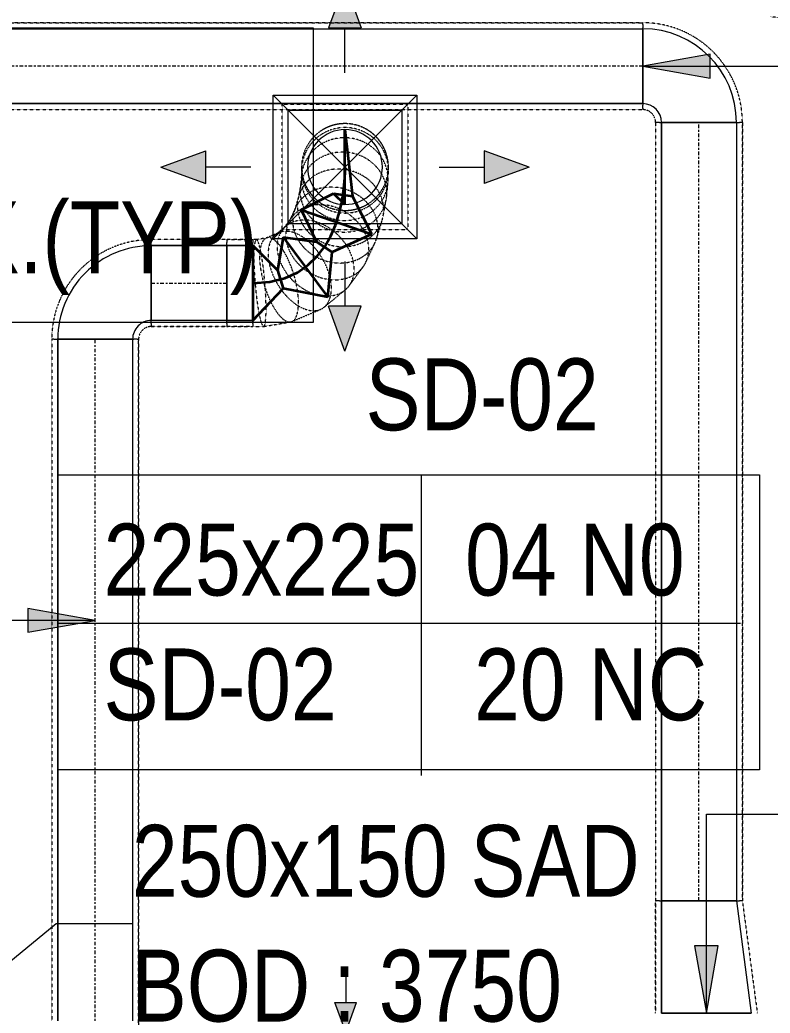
# Model space of a CAD drawing. Header units: inches. Extents: x -83664 to 20107, y -47222 to 19398.
# Drawn here: x -13767 to -11260, y -8171 to -4854 of the extents above; entities that cross this region are included whole.
import ezdxf

# ---------------------------------------------------------------- set-up
doc = ezdxf.new("R2010")
doc.units = ezdxf.units.IN
doc.header["$MEASUREMENT"] = 0
doc.linetypes.add('Center', pattern=[29.999999, 12, -6, 6, -6])
doc.linetypes.add('Hidden 0_50', pattern=[1.0584, 0.5292, -0.5292])
for name, color, linetype, lineweight, true_color in [('A-DETL', 7, 'Continuous', 18, 0x00a600), ('M-HVAC-DUCT', 7, 'Continuous', 9, 0xffe97f), ('M-HVAC-DUCT-PATT', 7, 'Continuous', 35, 0x007f00)]:
    doc.layers.add(name, color=color, linetype=linetype, lineweight=lineweight, true_color=true_color)
for name, color, linetype, lineweight in [('A-DETL-GENF', 7, 'Continuous', 9), ('G-ANNO-TEXT', 7, 'Continuous', 9), ('M-HVAC-CDFF', 7, 'Continuous', 9), ('M-HVAC-DUCT-CNTR', 7, 'Center', 9), ('M-HVAC-DUCT-IDEN', 7, 'Continuous', 18)]:
    doc.layers.add(name, color=color, linetype=linetype, lineweight=lineweight)
doc.styles.add('Arial Narrow_21', font='ARIALN.TTF', dxfattribs={"height": 240})

# ---------------------------------------------------------------- blocks, each defined once
blk = doc.blocks.new('M_Rectangular Elbow - Radius - 0_75 W-7236257-FIRST FLOOR AC CONDITIONING LAYOUT - PART A')
at = {"layer": 'M-HVAC-DUCT', "color": 6, "true_color": 0xff00ff}
for p, q in [((-125, 187.5), (125, 187.5)), ((125, 187.5), (-125, 187.5)), ((-187.5, 125), (-187.5, -125)), ((-187.5, -125), (-187.5, 125))]:
    blk.add_line(p, q, dxfattribs=at)
for radius, end in [(62.5, 360), (62.5, 0), (312.5, 0), (312.5, 0)]:
    blk.add_arc((-187.5, 187.5), radius, 270, end, dxfattribs=at)
blk = doc.blocks.new('M_Rectangular Transition - Length - Standard-7535136-FIRST FLOOR AC CONDITIONING LAYOUT - PART A')
at = {"layer": 'M-HVAC-DUCT', "color": 6, "true_color": 0xff00ff}
for p, q in [((0, 125), (375, 175)), ((0, 125), (375, 175)), ((375, -125), (375, 175)), ((375, 175), (375, -125)), ((0, 125), (0, -125)), ((0, -125), (0, 125)), ((0, -125), (375, -125)), ((375, -125), (0, -125))]:
    blk.add_line(p, q, dxfattribs=at)
blk = doc.blocks.new('GCE-AT-Supply Air Rectangular Diffuser - 380X380-7644746-FIRST FLOOR AC CONDITIONING LAYOUT - PART A')
at = {"layer": 'A-DETL-GENF', "true_color": 0xff7f00}
for points in [[(54.6, 465), (0, 615), (-54.6, 465)], [(-465, -54.6), (-465, 54.6), (-615, 0)], [(465, -54.6), (615, 0), (465, 54.6)], [(0, -615), (54.6, -465), (-54.6, -465)]]:
    blk.add_hatch(color=30, dxfattribs=at).paths.add_polyline_path(points)
at = {"layer": 'A-DETL-GENF', "color": 30, "true_color": 0xff7f00}
for p, q in [((0, 615), (-54.6, 465)), ((0, 615), (54.6, 465)), ((-54.6, 465), (54.6, 465)), ((0, 315), (0, 465)), ((-240, -240), (240, 240)), ((-240, 240), (240, -240)), ((-240, -240), (-240, 240)), ((-240, 240), (240, 240)), ((240, 240), (240, -240)), ((-615, 0), (-465, 54.6)), ((-465, -54.6), (-465, 54.6)), ((465, 54.6), (465, -54.6)), ((615, 0), (465, 54.6)), ((-615, 0), (-465, -54.6)), ((315, 0), (465, 0)), ((-315, 0), (-465, 0)), ((615, 0), (465, -54.6)), ((240, -240), (-240, -240)), ((0, -315), (0, -465)), ((54.6, -465), (-54.6, -465)), ((0, -615), (-54.6, -465)), ((0, -615), (54.6, -465))]:
    blk.add_line(p, q, dxfattribs=at)
blk = doc.blocks.new('M_Rec Elbow - Radius - 0_75W-7691642-FIRST FLOOR AC CONDITIONING LAYOUT - PART A')
at = {"layer": 'M-HVAC-DUCT', "color": 30, "true_color": 0xff7f00}
for p, q in [((-125, 187.5), (125, 187.5)), ((125, 187.5), (-125, 187.5)), ((-187.5, 125), (-187.5, -125)), ((-187.5, -125), (-187.5, 125))]:
    blk.add_line(p, q, dxfattribs=at)
for radius in [62.5, 62.5, 312.5, 312.5]:
    blk.add_arc((-187.5, 187.5), radius, 270, 0, dxfattribs=at)
blk = doc.blocks.new('M_Rectangular to Round Transition - Angle - 45 Degree-7692111-FIRST FLOOR AC CONDITIONING LAYOUT - PART A')
at = {"layer": 'M-HVAC-DUCT', "color": 30, "true_color": 0xff7f00}
for p, q in [((138586, 87021.9), (138966, 87021.9)), ((138586, 86641.9), (138586, 87021.9)), ((138966, 87021.9), (138966, 86641.9)), ((138966, 86641.9), (138586, 86641.9))]:
    blk.add_line(p, q, dxfattribs=at)
for start, end in [(90, 180), (0, 90), (180, 270), (270, 0)]:
    blk.add_arc((138776, 86831.9), 125, start, end, dxfattribs=at)
blk = doc.blocks.new('GCE-AT-Return Air Rectangular Diffuser - 300X300-7590694-FIRST FLOOR AC CONDITIONING LAYOUT - PART A')
at = {"layer": 'A-DETL-GENF', "true_color": 0xff00ff}
for points in [[(0, 205), (36.4, 305), (-36.4, 305)], [(-305, -36.4), (-205, 0), (-305, 36.4)], [(305, -36.4), (305, 36.4), (205, 0)], [(36.4, -305), (0, -205), (-36.4, -305)]]:
    blk.add_hatch(color=6, dxfattribs=at).paths.add_polyline_path(points)
at = {"layer": 'A-DETL-GENF', "color": 6, "true_color": 0xff00ff}
for p, q in [((0, 405), (0, 305)), ((0, 205), (-36.4, 305)), ((-36.4, 305), (36.4, 305)), ((0, 205), (36.4, 305)), ((-200, 200), (200, 200)), ((-200, -200), (-200, 200)), ((-200, 200), (200, -200)), ((200, 200), (200, -200)), ((-205, 0), (-305, 36.4)), ((-305, -36.4), (-305, 36.4)), ((205, 0), (305, 36.4)), ((305, 36.4), (305, -36.4)), ((405, 0), (305, 0)), ((-405, 0), (-305, 0)), ((-205, 0), (-305, -36.4)), ((205, 0), (305, -36.4)), ((200, -200), (-200, -200)), ((0, -205), (-36.4, -305)), ((0, -205), (36.4, -305)), ((-36.4, -305), (36.4, -305)), ((0, -405), (0, -305))]:
    blk.add_line(p, q, dxfattribs=at)
blk = doc.blocks.new('M_Rec to Rnd Transition - Angle - 60 Degree-8131099-FIRST FLOOR AC CONDITIONING LAYOUT - PART A')
at = {"layer": 'M-HVAC-DUCT', "color": 30, "true_color": 0xff7f00}
for p, q in [((0, 125), (86.6, 125)), ((86.6, 125), (0, 125)), ((0, 125), (0, -125)), ((0, -125), (0, 125)), ((86.6, 0), (86.6, 125)), ((86.6, 0), (86.6, 125)), ((86.6, -125), (86.6, 0)), ((86.6, -125), (86.6, 0)), ((0, -125), (86.6, -125)), ((86.6, -125), (0, -125))]:
    blk.add_line(p, q, dxfattribs=at)
blk = doc.blocks.new('TEMW-SMBZ-HO-BM-HVAC-00002_rvt-1-FIRST FLOOR AC CONDITIONING LAYOUT - PART A')
at = {"layer": 'M-HVAC-DUCT', "color": 6, "linetype": 'Hidden 0_50', "true_color": 0xff00ff}
for p, q in [((139770.9, 93508.2), (137264.5, 93508.2)), ((137264.5, 93508.2), (139770.9, 93508.2)), ((139770.9, 93508.2), (139770.9, 93218.2)), ((139770.9, 93218.2), (139770.9, 93508.2)), ((139770.9, 93508.2), (139770.9, 93218.2)), ((139770.9, 93218.2), (139770.9, 93508.2)), ((137264.5, 93218.2), (139770.9, 93218.2)), ((137264.5, 93218.2), (139770.9, 93218.2)), ((140103.4, 93175.7), (139813.4, 93175.7)), ((139813.4, 93175.7), (140103.4, 93175.7)), ((139813.4, 93175.7), (139813.4, 90576.4)), ((139813.4, 93175.7), (139813.4, 90576.4)), ((139813.4, 93175.7), (140103.4, 93175.7)), ((140103.4, 93175.7), (139813.4, 93175.7)), ((140103.4, 90576.4), (140103.4, 93175.7)), ((140103.4, 93175.7), (140103.4, 90576.4)), ((140103.4, 90576.4), (139813.4, 90576.4)), ((139813.4, 90576.4), (140103.4, 90576.4)), ((139813.4, 90576.4), (139813.4, 90201.4)), ((139813.4, 90201.4), (139813.4, 90576.4)), ((140103.4, 90576.4), (139813.4, 90576.4)), ((139813.4, 90576.4), (140103.4, 90576.4)), ((140103.4, 90576.4), (140153.4, 90201.4)), ((140103.4, 90576.4), (140153.4, 90201.4))]:
    blk.add_line(p, q, dxfattribs=at)
at = {"layer": 'M-HVAC-DUCT', "color": 6, "true_color": 0xff00ff}
for p, q in [((137264.5, 93488.2), (139770.9, 93488.2)), ((137264.5, 93488.2), (139770.9, 93488.2)), ((139770.9, 93238.2), (139770.9, 93488.2)), ((139770.9, 93488.2), (139770.9, 93238.2)), ((139770.9, 93238.2), (137264.5, 93238.2)), ((137264.5, 93238.2), (139770.9, 93238.2)), ((139833.4, 93175.7), (140083.4, 93175.7)), ((140083.4, 93175.7), (139833.4, 93175.7)), ((139833.4, 90576.4), (139833.4, 93175.7)), ((139833.4, 93175.7), (139833.4, 90576.4)), ((140083.4, 93175.7), (140083.4, 90576.4)), ((140083.4, 93175.7), (140083.4, 90576.4)), ((139833.4, 90576.4), (140083.4, 90576.4)), ((140083.4, 90576.4), (139833.4, 90576.4))]:
    blk.add_line(p, q, dxfattribs=at)
at = {"layer": 'M-HVAC-DUCT', "color": 30, "linetype": 'Hidden 0_50', "true_color": 0xff7f00}
for p, q in [((138566, 92816.4), (138566, 93236.4)), ((138566, 93236.4), (138986, 93236.4)), ((138986, 93236.4), (138986, 92816.4)), ((138921.2, 93017.5), (138921, 93028.5)), ((138630.9, 92999.8), (138626.7, 92957.8)), ((138631.2, 93020.2), (138630.3, 92991.3)), ((138631, 93024.3), (138631.2, 93013.6)), ((138920.1, 92980.9), (138921.1, 93010.9)), ((138628.2, 92968), (138619, 92918)), ((138915.2, 92927.6), (138919.6, 92972.4)), ((138621.9, 92930.2), (138606, 92877.3)), ((138903.6, 92862.1), (138913.7, 92917.4)), ((138611.6, 92891.9), (138587.9, 92841.6)), ((138579.8, 92829.7), (138543.5, 92800)), ((138597.4, 92857.6), (138566.3, 92815.5)), ((138882, 92788.1), (138900.6, 92849.8)), ((138555.9, 92807.5), (138512.6, 92789.1)), ((138986, 92816.4), (138566, 92816.4)), ((138129.1, 92494), (138129.1, 92784)), ((138129.1, 92784), (138129.1, 92494)), ((138129.1, 92494), (138129.1, 92784)), ((138129.1, 92784), (138129.1, 92494)), ((138381.6, 92784), (138129.1, 92784)), ((138381.6, 92784), (138129.1, 92784)), ((138381.6, 92494), (138381.6, 92784)), ((138381.6, 92784), (138381.6, 92494)), ((138381.6, 92784), (138468.2, 92784)), ((138468.2, 92784), (138381.6, 92784)), ((138381.6, 92494), (138381.6, 92784)), ((138381.6, 92784), (138381.6, 92494)), ((138480, 92784), (138468.2, 92784)), ((138468.2, 92784), (138468.2, 92494)), ((138468.2, 92784), (138468.2, 92494)), ((138468.2, 92639), (138468.2, 92784)), ((138468.2, 92639), (138468.2, 92784)), ((138516.9, 92790.3), (138479.7, 92784)), ((138846, 92709.1), (138876.4, 92773.5)), ((138789.7, 92629.9), (138836.5, 92693.1)), ((138468.2, 92494), (138468.2, 92639)), ((138468.2, 92494), (138468.2, 92639)), ((138706.5, 92558.6), (138776.2, 92615.7)), ((138598.9, 92510.6), (138694.1, 92551.1)), ((138504.5, 92494), (138594.7, 92509.4)), ((138129.1, 92494), (138381.6, 92494)), ((138381.6, 92494), (138129.1, 92494)), ((138381.6, 92494), (138468.2, 92494)), ((138468.2, 92494), (138381.6, 92494)), ((138468.2, 92494), (138504.2, 92494)), ((138086.6, 92451.5), (137796.6, 92451.5)), ((137796.6, 92451.5), (138086.6, 92451.5)), ((137796.6, 92451.5), (137796.6, 89108)), ((137796.6, 92451.5), (137796.6, 89108)), ((137796.6, 92451.5), (138086.6, 92451.5)), ((138086.6, 92451.5), (137796.6, 92451.5)), ((138086.6, 89108), (138086.6, 92451.5)), ((138086.6, 92451.5), (138086.6, 89108))]:
    blk.add_line(p, q, dxfattribs=at)
at = {"layer": 'M-HVAC-DUCT', "color": 30, "true_color": 0xff7f00}
for p, q in [((138129.1, 92764), (138129.1, 92514)), ((138129.1, 92514), (138129.1, 92764)), ((138129.1, 92764), (138381.6, 92764)), ((138381.6, 92764), (138129.1, 92764)), ((138381.6, 92764), (138381.6, 92514)), ((138381.6, 92514), (138381.6, 92764)), ((138381.6, 92514), (138129.1, 92514)), ((138381.6, 92514), (138129.1, 92514)), ((137816.6, 92451.5), (138066.6, 92451.5)), ((138066.6, 92451.5), (137816.6, 92451.5)), ((137816.6, 89108), (137816.6, 92451.5)), ((137816.6, 92451.5), (137816.6, 89108)), ((138066.6, 92451.5), (138066.6, 89108)), ((138066.6, 92451.5), (138066.6, 89108))]:
    blk.add_line(p, q, dxfattribs=at)
at = {"layer": 'M-HVAC-DUCT', "color": 30, "linetype": 'Hidden 0_50', "true_color": 0xff7f00}
for centre, radius, start, end in [((140196.2, 93385), 832.5, 0, 90), ((140196.2, 93385), 832.5, 0, 90), ((140196.2, 93385), 142.5, 0, 90), ((140196.2, 93385), 142.5, 0, 90), ((138776, 93026.4), 145, 90, 180), ((138776, 93026.4), 145, 302.1666, 122.1666), ((138776, 93026.4), 145, 0, 90), ((138776, 93026.4), 145, 122.1666, 302.1666), ((138776, 93026.4), 145, 180, 270), ((138776, 93026.4), 145, 270, 0), ((138129.1, 92451.5), 332.5, 90, 180), ((138129.1, 92451.5), 332.5, 90, 180), ((138129.1, 92451.5), 42.5, 90, 180), ((138129.1, 92451.5), 42.5, 90, 180)]:
    blk.add_arc(centre, radius, start, end, dxfattribs=at)
at = {"layer": 'M-HVAC-DUCT', "color": 6, "linetype": 'Hidden 0_50', "true_color": 0xff00ff}
for radius in [332.5, 332.5, 42.5, 42.5]:
    blk.add_arc((139770.9, 93175.7), radius, 0, 90, dxfattribs=at)
at = {"layer": 'M-HVAC-DUCT', "color": 30, "linetype": 'Hidden 0_50', "true_color": 0xff7f00}
for points in [[(138853.2, 92903.7), (138863.9, 92910.4), (138883.6, 92926.7), (138905.7, 92957.9), (138919, 92993.8), (138922.6, 93032), (138916.1, 93069.7), (138900.2, 93104.5), (138875.7, 93134), (138844.5, 93156.1), (138808.6, 93169.4), (138770.5, 93173), (138732.7, 93166.6), (138709.5, 93155.9), (138698.8, 93149.2)], [(138698.8, 93149.2), (138688.1, 93142.4), (138668.5, 93126.1), (138646.3, 93094.9), (138633, 93059), (138629.5, 93020.9), (138635.9, 92983.1), (138651.9, 92948.3), (138676.3, 92918.9), (138707.5, 92896.7), (138743.4, 92883.4), (138781.6, 92879.9), (138819.3, 92886.3), (138842.5, 92896.9), (138853.2, 92903.7)], [(138699, 93136.4), (138688.3, 93129.7), (138668.6, 93113.7), (138646.5, 93083), (138633.2, 93047.7), (138629.6, 93010.2), (138636, 92973.1), (138652, 92938.8), (138676.4, 92909.8), (138707.7, 92888), (138743.6, 92874.9), (138781.7, 92871.4), (138819.4, 92877.7), (138842.6, 92888.2), (138853.3, 92894.8)], [(138853.3, 92894.8), (138864.1, 92901.4), (138883.7, 92917.4), (138905.9, 92948.1), (138919.2, 92983.4), (138922.7, 93020.9), (138916.3, 93058.1), (138900.3, 93092.3), (138875.9, 93121.3), (138844.7, 93143.1), (138808.8, 93156.2), (138770.7, 93159.8), (138732.9, 93153.5), (138709.7, 93143), (138699, 93136.4)], [(138697.9, 93103.4), (138687.2, 93097), (138667.6, 93081.6), (138645.5, 93052), (138632.2, 93017.9), (138628.7, 92981.6), (138635.1, 92945.7), (138651.1, 92912.4), (138675.6, 92884.3), (138706.8, 92863), (138742.7, 92850.1), (138780.9, 92846.6), (138818.6, 92852.5), (138841.8, 92862.5), (138852.5, 92868.8)], [(138852.5, 92868.8), (138863.2, 92875.2), (138882.8, 92890.6), (138904.9, 92920.2), (138918.2, 92954.3), (138921.7, 92990.6), (138915.3, 93026.6), (138899.3, 93059.8), (138874.8, 93088), (138843.6, 93109.2), (138807.7, 93122.1), (138769.5, 93125.7), (138731.8, 93119.8), (138708.6, 93109.8), (138697.9, 93103.4)], [(138848.5, 92828.4), (138859.2, 92834.4), (138878.8, 92849.1), (138900.7, 92877.4), (138913.9, 92910.2), (138917.3, 92945.2), (138910.7, 92980), (138894.6, 93012.3), (138870.1, 93039.9), (138838.8, 93060.8), (138802.9, 93073.7), (138764.8, 93077.7), (138727.2, 93072.4), (138704, 93063), (138693.4, 93057)], [(138693.4, 93057), (138682.7, 93051), (138663.2, 93036.4), (138641.2, 93008.1), (138628, 92975.3), (138624.6, 92940.3), (138631.2, 92905.4), (138647.3, 92873.1), (138671.8, 92845.6), (138703.1, 92824.7), (138739, 92811.8), (138777.1, 92807.8), (138814.7, 92813.1), (138837.9, 92822.4), (138848.5, 92828.4)], [(138683.4, 93002.8), (138672.8, 92997.2), (138653.4, 92983.5), (138631.7, 92956.5), (138618.8, 92925), (138615.6, 92891.1), (138622.3, 92857.2), (138638.5, 92825.4), (138663.1, 92798.1), (138694.3, 92777.1), (138730.2, 92763.7), (138768.1, 92759), (138805.6, 92763.2), (138828.5, 92771.7), (138839.1, 92777.3)], [(138839.1, 92777.3), (138849.7, 92782.9), (138869.1, 92796.6), (138890.8, 92823.6), (138903.7, 92855.1), (138906.9, 92889), (138900.2, 92922.9), (138884, 92954.6), (138859.4, 92982), (138828.2, 93003), (138792.4, 93016.4), (138754.4, 93021.1), (138717, 93016.9), (138694, 93008.4), (138683.4, 93002.8)], [(138821.8, 92719.7), (138832.2, 92724.8), (138851.3, 92737.4), (138872.5, 92762.9), (138885.1, 92793.1), (138888, 92826), (138881.1, 92859.4), (138864.8, 92890.9), (138840.3, 92918.5), (138809.3, 92940.2), (138773.8, 92954.7), (138736.2, 92960.8), (138699.2, 92958.1), (138676.6, 92950.7), (138666.2, 92945.7)], [(138666.2, 92945.7), (138655.8, 92940.6), (138636.7, 92928), (138615.4, 92902.6), (138602.9, 92872.3), (138600, 92839.4), (138606.9, 92806.1), (138623.2, 92774.5), (138647.6, 92746.9), (138678.7, 92725.2), (138714.2, 92710.8), (138751.7, 92704.7), (138788.7, 92707.3), (138811.3, 92714.7), (138821.8, 92719.7)], [(138793.5, 92659.8), (138803.6, 92664.1), (138822, 92675.3), (138842.4, 92698.9), (138854.3, 92727.8), (138856.8, 92759.8), (138849.7, 92793), (138833.7, 92824.9), (138809.6, 92853.4), (138779.3, 92876.7), (138744.7, 92893), (138708.2, 92901.3), (138672.3, 92901), (138650.4, 92895.2), (138640.4, 92890.9)], [(138640.4, 92890.9), (138630.3, 92886.6), (138611.9, 92875.4), (138591.5, 92851.8), (138579.6, 92823), (138577.1, 92790.9), (138584.1, 92757.8), (138600.2, 92725.8), (138624.2, 92697.3), (138654.6, 92674.1), (138689.2, 92657.7), (138725.7, 92649.4), (138761.6, 92649.7), (138783.5, 92655.6), (138793.5, 92659.8)], [(138605.7, 92844), (138596.4, 92840.8), (138579.5, 92831.6), (138560.8, 92810.3), (138550.2, 92783.1), (138548.2, 92751.8), (138555.1, 92718.5), (138570.3, 92685.4), (138592.9, 92654.9), (138621.3, 92629.1), (138653.6, 92609.6), (138687.5, 92597.8), (138720.8, 92594.5), (138741, 92598.1), (138750.3, 92601.4)], [(138750.3, 92601.4), (138759.6, 92604.6), (138776.5, 92613.8), (138795.2, 92635), (138805.9, 92662.2), (138807.8, 92693.6), (138800.9, 92726.9), (138785.7, 92759.9), (138763.1, 92790.4), (138734.7, 92816.3), (138702.4, 92835.8), (138668.5, 92847.6), (138635.2, 92850.8), (138615, 92847.2), (138605.7, 92844)], [(138564.5, 92810.3), (138557, 92808.5), (138543.3, 92801.9), (138528.2, 92783.6), (138519.8, 92758.3), (138518.6, 92727.5), (138524.6, 92693.5), (138537.4, 92658.5), (138556.2, 92624.9), (138579.7, 92595), (138606.3, 92570.9), (138634.2, 92554.1), (138661.4, 92545.9), (138677.9, 92546.5), (138685.5, 92548.3)], [(138685.5, 92548.3), (138693.1, 92550.1), (138706.7, 92556.7), (138721.8, 92574.9), (138730.2, 92600.3), (138731.5, 92631.1), (138725.5, 92665.1), (138712.6, 92700.1), (138693.8, 92733.7), (138670.3, 92763.6), (138643.7, 92787.7), (138615.8, 92804.5), (138588.6, 92812.7), (138572.1, 92812.1), (138564.5, 92810.3)], [(138480, 92784), (138478.5, 92784), (138476, 92780.7), (138473.2, 92766), (138471.7, 92742.7), (138471.6, 92712.3), (138472.8, 92677), (138475.5, 92639), (138479.2, 92601), (138483.8, 92565.7), (138489, 92535.3), (138494.4, 92512), (138499.6, 92497.3), (138502.7, 92494), (138504.2, 92494)], [(138504.2, 92494), (138505.7, 92494), (138508.2, 92497.3), (138511, 92512), (138512.5, 92535.3), (138512.6, 92565.7), (138511.3, 92601), (138508.7, 92639), (138505, 92677), (138500.4, 92712.3), (138495.2, 92742.7), (138489.8, 92766), (138484.6, 92780.7), (138481.5, 92784), (138480, 92784)], [(138517.9, 92790.4), (138513.2, 92789.9), (138505, 92785.6), (138495.9, 92769.9), (138491, 92746), (138490.4, 92715.5), (138494.4, 92680.6), (138502.5, 92643.6), (138514.2, 92607), (138528.8, 92573.3), (138545.2, 92544.9), (138562.3, 92523.6), (138579.1, 92510.9), (138589.1, 92508.7), (138593.7, 92509.2)], [(138593.7, 92509.2), (138598.3, 92509.8), (138606.6, 92514.1), (138615.7, 92529.8), (138620.6, 92553.7), (138621.1, 92584.1), (138617.2, 92619.1), (138609.1, 92656.1), (138597.4, 92692.7), (138582.8, 92726.4), (138566.4, 92754.8), (138549.2, 92776.1), (138532.5, 92788.8), (138522.5, 92791), (138517.9, 92790.4)]]:
    blk.add_open_spline(points, degree=3, dxfattribs=at)
at = {"layer": 'M-HVAC-DUCT-CNTR', "color": 6, "true_color": 0xff00ff}
for p, q in [((139770.9, 93363.2), (137264.5, 93363.2)), ((139958.4, 90576.4), (139958.4, 93175.7))]:
    blk.add_line(p, q, dxfattribs=at)
at = {"layer": 'M-HVAC-DUCT-CNTR', "color": 30, "true_color": 0xff7f00}
for p, q in [((138129.1, 92639), (138381.6, 92639)), ((137941.6, 89108), (137941.6, 92451.5))]:
    blk.add_line(p, q, dxfattribs=at)
at = {"layer": 'M-HVAC-DUCT-CNTR', "color": 30, "linetype": 'Continuous', "lineweight": 35, "true_color": 0xff7f00}
blk.add_open_spline([(138468.2, 92639), (138793.2, 92639), (138776, 93026.4), (138776, 93026.4)], degree=3, dxfattribs=at)
at = {"layer": 'M-HVAC-DUCT-PATT', "color": 30, "true_color": 0xff7f00}
for p, q in [((138776, 92901.4), (138776, 93151.4)), ((138776, 93151.4), (138801.1, 92928.8)), ((138629.6, 92884), (138738.2, 92938.4)), ((138776, 92901.4), (138738.2, 92938.4)), ((138738.2, 92938.4), (138801.1, 92928.8)), ((138865.9, 92802.3), (138801.1, 92928.8)), ((138629.6, 92884), (138865.9, 92802.3)), ((138629.6, 92884), (138865.9, 92802.3)), ((138629.6, 92884), (138680.6, 92777.2)), ((138865.9, 92802.3), (138733.6, 92741.9)), ((138468.2, 92764), (138551, 92681.6)), ((138468.2, 92764), (138468.2, 92514)), ((138468.2, 92764), (138468.2, 92514)), ((138569, 92792.2), (138551, 92681.6)), ((138569, 92792.2), (138680.6, 92777.2)), ((138569, 92792.2), (138718.2, 92591.6)), ((138569, 92792.2), (138718.2, 92591.6)), ((138680.6, 92777.2), (138733.6, 92741.9)), ((138718.2, 92591.6), (138733.6, 92741.9)), ((138551, 92681.6), (138569.6, 92620.6)), ((138468.2, 92514), (138569.6, 92620.6)), ((138718.2, 92591.6), (138569.6, 92620.6))]:
    blk.add_line(p, q, dxfattribs=at)
at = {"layer": 'M-HVAC-CDFF', "color": 6, "linetype": 'Hidden 0_50', "lineweight": 9, "true_color": 0xff00ff, "rotation": 89.99999999999964}
blk.add_blockref('GCE-AT-Supply Air Rectangular Diffuser - 380X380-7644746-FIRST FLOOR AC CONDITIONING LAYOUT - PART A', (138776, 93026.4), dxfattribs=at)
at = {"layer": 'M-HVAC-CDFF', "color": 6, "linetype": 'Hidden 0_50', "lineweight": 9, "true_color": 0xff00ff}
blk.add_blockref('GCE-AT-Return Air Rectangular Diffuser - 300X300-7590694-FIRST FLOOR AC CONDITIONING LAYOUT - PART A', (138778.5, 89932.4), dxfattribs=at)
at = {"layer": 'M-HVAC-DUCT', "color": 6, "linetype": 'Hidden 0_50', "lineweight": 9, "true_color": 0xff00ff}
for name, p, rotation in [('M_Rectangular Elbow - Radius - 0_75 W-7236257-FIRST FLOOR AC CONDITIONING LAYOUT - PART A', (139958.4, 93363.2), 90), ('M_Rec Elbow - Radius - 0_75W-7691642-FIRST FLOOR AC CONDITIONING LAYOUT - PART A', (137941.6, 92639), 180), ('M_Rectangular Transition - Length - Standard-7535136-FIRST FLOOR AC CONDITIONING LAYOUT - PART A', (139958.4, 90576.4), 270)]:
    blk.add_blockref(name, p, dxfattribs=dict(at, rotation=rotation))
for name, p in [('M_Rectangular to Round Transition - Angle - 45 Degree-7692111-FIRST FLOOR AC CONDITIONING LAYOUT - PART A', (0, 6194.5)), ('M_Rec to Rnd Transition - Angle - 60 Degree-8131099-FIRST FLOOR AC CONDITIONING LAYOUT - PART A', (138381.6, 92639))]:
    blk.add_blockref(name, p, dxfattribs=at)
blk = doc.blocks.new('TEMW-SMBZ-HO-BM-HVAC-00002_rvt-2-FIRST FLOOR AC CONDITIONING LAYOUT - PART A')
at = {"layer": 'M-HVAC-DUCT', "color": 6, "linetype": 'Hidden 0_50', "true_color": 0xff00ff}
for p, q in [((139770.9, 93508.2), (137264.5, 93508.2)), ((137264.5, 93508.2), (139770.9, 93508.2)), ((139770.9, 93508.2), (139770.9, 93218.2)), ((139770.9, 93218.2), (139770.9, 93508.2)), ((139770.9, 93508.2), (139770.9, 93218.2)), ((139770.9, 93218.2), (139770.9, 93508.2)), ((137264.5, 93218.2), (139770.9, 93218.2)), ((137264.5, 93218.2), (139770.9, 93218.2)), ((140103.4, 93175.7), (139813.4, 93175.7)), ((139813.4, 93175.7), (140103.4, 93175.7)), ((139813.4, 93175.7), (139813.4, 90576.4)), ((139813.4, 93175.7), (139813.4, 90576.4)), ((139813.4, 93175.7), (140103.4, 93175.7)), ((140103.4, 93175.7), (139813.4, 93175.7)), ((140103.4, 90576.4), (140103.4, 93175.7)), ((140103.4, 93175.7), (140103.4, 90576.4)), ((140103.4, 90576.4), (139813.4, 90576.4)), ((139813.4, 90576.4), (140103.4, 90576.4)), ((139813.4, 90576.4), (139813.4, 90201.4)), ((139813.4, 90201.4), (139813.4, 90576.4)), ((140103.4, 90576.4), (139813.4, 90576.4)), ((139813.4, 90576.4), (140103.4, 90576.4)), ((140103.4, 90576.4), (140153.4, 90201.4)), ((140103.4, 90576.4), (140153.4, 90201.4))]:
    blk.add_line(p, q, dxfattribs=at)
at = {"layer": 'M-HVAC-DUCT', "color": 6, "true_color": 0xff00ff}
for p, q in [((137264.5, 93488.2), (139770.9, 93488.2)), ((137264.5, 93488.2), (139770.9, 93488.2)), ((139770.9, 93238.2), (139770.9, 93488.2)), ((139770.9, 93488.2), (139770.9, 93238.2)), ((139770.9, 93238.2), (137264.5, 93238.2)), ((137264.5, 93238.2), (139770.9, 93238.2)), ((139833.4, 93175.7), (140083.4, 93175.7)), ((140083.4, 93175.7), (139833.4, 93175.7)), ((139833.4, 90576.4), (139833.4, 93175.7)), ((139833.4, 93175.7), (139833.4, 90576.4)), ((140083.4, 93175.7), (140083.4, 90576.4)), ((140083.4, 93175.7), (140083.4, 90576.4)), ((139833.4, 90576.4), (140083.4, 90576.4)), ((140083.4, 90576.4), (139833.4, 90576.4))]:
    blk.add_line(p, q, dxfattribs=at)
at = {"layer": 'M-HVAC-DUCT', "color": 30, "linetype": 'Hidden 0_50', "true_color": 0xff7f00}
for p, q in [((138566, 92816.4), (138566, 93236.4)), ((138566, 93236.4), (138986, 93236.4)), ((138986, 93236.4), (138986, 92816.4)), ((138921.2, 93017.5), (138921, 93028.5)), ((138630.9, 92999.8), (138626.7, 92957.8)), ((138631.2, 93020.2), (138630.3, 92991.3)), ((138631, 93024.3), (138631.2, 93013.6)), ((138920.1, 92980.9), (138921.1, 93010.9)), ((138628.2, 92968), (138619, 92918)), ((138915.2, 92927.6), (138919.6, 92972.4)), ((138621.9, 92930.2), (138606, 92877.3)), ((138903.6, 92862.1), (138913.7, 92917.4)), ((138611.6, 92891.9), (138587.9, 92841.6)), ((138579.8, 92829.7), (138543.5, 92800)), ((138597.4, 92857.6), (138566.3, 92815.5)), ((138882, 92788.1), (138900.6, 92849.8)), ((138555.9, 92807.5), (138512.6, 92789.1)), ((138986, 92816.4), (138566, 92816.4)), ((138129.1, 92494), (138129.1, 92784)), ((138129.1, 92784), (138129.1, 92494)), ((138129.1, 92494), (138129.1, 92784)), ((138129.1, 92784), (138129.1, 92494)), ((138381.6, 92784), (138129.1, 92784)), ((138381.6, 92784), (138129.1, 92784)), ((138381.6, 92494), (138381.6, 92784)), ((138381.6, 92784), (138381.6, 92494)), ((138381.6, 92784), (138468.2, 92784)), ((138468.2, 92784), (138381.6, 92784)), ((138381.6, 92494), (138381.6, 92784)), ((138381.6, 92784), (138381.6, 92494)), ((138480, 92784), (138468.2, 92784)), ((138468.2, 92784), (138468.2, 92494)), ((138468.2, 92784), (138468.2, 92494)), ((138468.2, 92639), (138468.2, 92784)), ((138468.2, 92639), (138468.2, 92784)), ((138516.9, 92790.3), (138479.7, 92784)), ((138846, 92709.1), (138876.4, 92773.5)), ((138789.7, 92629.9), (138836.5, 92693.1)), ((138468.2, 92494), (138468.2, 92639)), ((138468.2, 92494), (138468.2, 92639)), ((138706.5, 92558.6), (138776.2, 92615.7)), ((138598.9, 92510.6), (138694.1, 92551.1)), ((138504.5, 92494), (138594.7, 92509.4)), ((138129.1, 92494), (138381.6, 92494)), ((138381.6, 92494), (138129.1, 92494)), ((138381.6, 92494), (138468.2, 92494)), ((138468.2, 92494), (138381.6, 92494)), ((138468.2, 92494), (138504.2, 92494)), ((138086.6, 92451.5), (137796.6, 92451.5)), ((137796.6, 92451.5), (138086.6, 92451.5)), ((137796.6, 92451.5), (137796.6, 89108)), ((137796.6, 92451.5), (137796.6, 89108)), ((137796.6, 92451.5), (138086.6, 92451.5)), ((138086.6, 92451.5), (137796.6, 92451.5)), ((138086.6, 89108), (138086.6, 92451.5)), ((138086.6, 92451.5), (138086.6, 89108))]:
    blk.add_line(p, q, dxfattribs=at)
at = {"layer": 'M-HVAC-DUCT', "color": 30, "true_color": 0xff7f00}
for p, q in [((138129.1, 92764), (138129.1, 92514)), ((138129.1, 92514), (138129.1, 92764)), ((138129.1, 92764), (138381.6, 92764)), ((138381.6, 92764), (138129.1, 92764)), ((138381.6, 92764), (138381.6, 92514)), ((138381.6, 92514), (138381.6, 92764)), ((138381.6, 92514), (138129.1, 92514)), ((138381.6, 92514), (138129.1, 92514)), ((137816.6, 92451.5), (138066.6, 92451.5)), ((138066.6, 92451.5), (137816.6, 92451.5)), ((137816.6, 89108), (137816.6, 92451.5)), ((137816.6, 92451.5), (137816.6, 89108)), ((138066.6, 92451.5), (138066.6, 89108)), ((138066.6, 92451.5), (138066.6, 89108))]:
    blk.add_line(p, q, dxfattribs=at)
at = {"layer": 'M-HVAC-DUCT', "color": 30, "linetype": 'Hidden 0_50', "true_color": 0xff7f00}
for centre, radius, start, end in [((140196.2, 93385), 832.5, 0, 90), ((140196.2, 93385), 832.5, 0, 90), ((140196.2, 93385), 142.5, 0, 90), ((140196.2, 93385), 142.5, 0, 90), ((138776, 93026.4), 145, 90, 180), ((138776, 93026.4), 145, 302.1666, 122.1666), ((138776, 93026.4), 145, 0, 90), ((138776, 93026.4), 145, 122.1666, 302.1666), ((138776, 93026.4), 145, 180, 270), ((138776, 93026.4), 145, 270, 0), ((138129.1, 92451.5), 332.5, 90, 180), ((138129.1, 92451.5), 332.5, 90, 180), ((138129.1, 92451.5), 42.5, 90, 180), ((138129.1, 92451.5), 42.5, 90, 180)]:
    blk.add_arc(centre, radius, start, end, dxfattribs=at)
at = {"layer": 'M-HVAC-DUCT', "color": 6, "linetype": 'Hidden 0_50', "true_color": 0xff00ff}
for radius in [332.5, 332.5, 42.5, 42.5]:
    blk.add_arc((139770.9, 93175.7), radius, 0, 90, dxfattribs=at)
at = {"layer": 'M-HVAC-DUCT', "color": 30, "linetype": 'Hidden 0_50', "true_color": 0xff7f00}
for points in [[(138853.2, 92903.7), (138863.9, 92910.4), (138883.6, 92926.7), (138905.7, 92957.9), (138919, 92993.8), (138922.6, 93032), (138916.1, 93069.7), (138900.2, 93104.5), (138875.7, 93134), (138844.5, 93156.1), (138808.6, 93169.4), (138770.5, 93173), (138732.7, 93166.6), (138709.5, 93155.9), (138698.8, 93149.2)], [(138698.8, 93149.2), (138688.1, 93142.4), (138668.5, 93126.1), (138646.3, 93094.9), (138633, 93059), (138629.5, 93020.9), (138635.9, 92983.1), (138651.9, 92948.3), (138676.3, 92918.9), (138707.5, 92896.7), (138743.4, 92883.4), (138781.6, 92879.9), (138819.3, 92886.3), (138842.5, 92896.9), (138853.2, 92903.7)], [(138699, 93136.4), (138688.3, 93129.7), (138668.6, 93113.7), (138646.5, 93083), (138633.2, 93047.7), (138629.6, 93010.2), (138636, 92973.1), (138652, 92938.8), (138676.4, 92909.8), (138707.7, 92888), (138743.6, 92874.9), (138781.7, 92871.4), (138819.4, 92877.7), (138842.6, 92888.2), (138853.3, 92894.8)], [(138853.3, 92894.8), (138864.1, 92901.4), (138883.7, 92917.4), (138905.9, 92948.1), (138919.2, 92983.4), (138922.7, 93020.9), (138916.3, 93058.1), (138900.3, 93092.3), (138875.9, 93121.3), (138844.7, 93143.1), (138808.8, 93156.2), (138770.7, 93159.8), (138732.9, 93153.5), (138709.7, 93143), (138699, 93136.4)], [(138697.9, 93103.4), (138687.2, 93097), (138667.6, 93081.6), (138645.5, 93052), (138632.2, 93017.9), (138628.7, 92981.6), (138635.1, 92945.7), (138651.1, 92912.4), (138675.6, 92884.3), (138706.8, 92863), (138742.7, 92850.1), (138780.9, 92846.6), (138818.6, 92852.5), (138841.8, 92862.5), (138852.5, 92868.8)], [(138852.5, 92868.8), (138863.2, 92875.2), (138882.8, 92890.6), (138904.9, 92920.2), (138918.2, 92954.3), (138921.7, 92990.6), (138915.3, 93026.6), (138899.3, 93059.8), (138874.8, 93088), (138843.6, 93109.2), (138807.7, 93122.1), (138769.5, 93125.7), (138731.8, 93119.8), (138708.6, 93109.8), (138697.9, 93103.4)], [(138848.5, 92828.4), (138859.2, 92834.4), (138878.8, 92849.1), (138900.7, 92877.4), (138913.9, 92910.2), (138917.3, 92945.2), (138910.7, 92980), (138894.6, 93012.3), (138870.1, 93039.9), (138838.8, 93060.8), (138802.9, 93073.7), (138764.8, 93077.7), (138727.2, 93072.4), (138704, 93063), (138693.4, 93057)], [(138693.4, 93057), (138682.7, 93051), (138663.2, 93036.4), (138641.2, 93008.1), (138628, 92975.3), (138624.6, 92940.3), (138631.2, 92905.4), (138647.3, 92873.1), (138671.8, 92845.6), (138703.1, 92824.7), (138739, 92811.8), (138777.1, 92807.8), (138814.7, 92813.1), (138837.9, 92822.4), (138848.5, 92828.4)], [(138683.4, 93002.8), (138672.8, 92997.2), (138653.4, 92983.5), (138631.7, 92956.5), (138618.8, 92925), (138615.6, 92891.1), (138622.3, 92857.2), (138638.5, 92825.4), (138663.1, 92798.1), (138694.3, 92777.1), (138730.2, 92763.7), (138768.1, 92759), (138805.6, 92763.2), (138828.5, 92771.7), (138839.1, 92777.3)], [(138839.1, 92777.3), (138849.7, 92782.9), (138869.1, 92796.6), (138890.8, 92823.6), (138903.7, 92855.1), (138906.9, 92889), (138900.2, 92922.9), (138884, 92954.6), (138859.4, 92982), (138828.2, 93003), (138792.4, 93016.4), (138754.4, 93021.1), (138717, 93016.9), (138694, 93008.4), (138683.4, 93002.8)], [(138821.8, 92719.7), (138832.2, 92724.8), (138851.3, 92737.4), (138872.5, 92762.9), (138885.1, 92793.1), (138888, 92826), (138881.1, 92859.4), (138864.8, 92890.9), (138840.3, 92918.5), (138809.3, 92940.2), (138773.8, 92954.7), (138736.2, 92960.8), (138699.2, 92958.1), (138676.6, 92950.7), (138666.2, 92945.7)], [(138666.2, 92945.7), (138655.8, 92940.6), (138636.7, 92928), (138615.4, 92902.6), (138602.9, 92872.3), (138600, 92839.4), (138606.9, 92806.1), (138623.2, 92774.5), (138647.6, 92746.9), (138678.7, 92725.2), (138714.2, 92710.8), (138751.7, 92704.7), (138788.7, 92707.3), (138811.3, 92714.7), (138821.8, 92719.7)], [(138793.5, 92659.8), (138803.6, 92664.1), (138822, 92675.3), (138842.4, 92698.9), (138854.3, 92727.8), (138856.8, 92759.8), (138849.7, 92793), (138833.7, 92824.9), (138809.6, 92853.4), (138779.3, 92876.7), (138744.7, 92893), (138708.2, 92901.3), (138672.3, 92901), (138650.4, 92895.2), (138640.4, 92890.9)], [(138640.4, 92890.9), (138630.3, 92886.6), (138611.9, 92875.4), (138591.5, 92851.8), (138579.6, 92823), (138577.1, 92790.9), (138584.1, 92757.8), (138600.2, 92725.8), (138624.2, 92697.3), (138654.6, 92674.1), (138689.2, 92657.7), (138725.7, 92649.4), (138761.6, 92649.7), (138783.5, 92655.6), (138793.5, 92659.8)], [(138605.7, 92844), (138596.4, 92840.8), (138579.5, 92831.6), (138560.8, 92810.3), (138550.2, 92783.1), (138548.2, 92751.8), (138555.1, 92718.5), (138570.3, 92685.4), (138592.9, 92654.9), (138621.3, 92629.1), (138653.6, 92609.6), (138687.5, 92597.8), (138720.8, 92594.5), (138741, 92598.1), (138750.3, 92601.4)], [(138750.3, 92601.4), (138759.6, 92604.6), (138776.5, 92613.8), (138795.2, 92635), (138805.9, 92662.2), (138807.8, 92693.6), (138800.9, 92726.9), (138785.7, 92759.9), (138763.1, 92790.4), (138734.7, 92816.3), (138702.4, 92835.8), (138668.5, 92847.6), (138635.2, 92850.8), (138615, 92847.2), (138605.7, 92844)], [(138564.5, 92810.3), (138557, 92808.5), (138543.3, 92801.9), (138528.2, 92783.6), (138519.8, 92758.3), (138518.6, 92727.5), (138524.6, 92693.5), (138537.4, 92658.5), (138556.2, 92624.9), (138579.7, 92595), (138606.3, 92570.9), (138634.2, 92554.1), (138661.4, 92545.9), (138677.9, 92546.5), (138685.5, 92548.3)], [(138685.5, 92548.3), (138693.1, 92550.1), (138706.7, 92556.7), (138721.8, 92574.9), (138730.2, 92600.3), (138731.5, 92631.1), (138725.5, 92665.1), (138712.6, 92700.1), (138693.8, 92733.7), (138670.3, 92763.6), (138643.7, 92787.7), (138615.8, 92804.5), (138588.6, 92812.7), (138572.1, 92812.1), (138564.5, 92810.3)], [(138480, 92784), (138478.5, 92784), (138476, 92780.7), (138473.2, 92766), (138471.7, 92742.7), (138471.6, 92712.3), (138472.8, 92677), (138475.5, 92639), (138479.2, 92601), (138483.8, 92565.7), (138489, 92535.3), (138494.4, 92512), (138499.6, 92497.3), (138502.7, 92494), (138504.2, 92494)], [(138504.2, 92494), (138505.7, 92494), (138508.2, 92497.3), (138511, 92512), (138512.5, 92535.3), (138512.6, 92565.7), (138511.3, 92601), (138508.7, 92639), (138505, 92677), (138500.4, 92712.3), (138495.2, 92742.7), (138489.8, 92766), (138484.6, 92780.7), (138481.5, 92784), (138480, 92784)], [(138517.9, 92790.4), (138513.2, 92789.9), (138505, 92785.6), (138495.9, 92769.9), (138491, 92746), (138490.4, 92715.5), (138494.4, 92680.6), (138502.5, 92643.6), (138514.2, 92607), (138528.8, 92573.3), (138545.2, 92544.9), (138562.3, 92523.6), (138579.1, 92510.9), (138589.1, 92508.7), (138593.7, 92509.2)], [(138593.7, 92509.2), (138598.3, 92509.8), (138606.6, 92514.1), (138615.7, 92529.8), (138620.6, 92553.7), (138621.1, 92584.1), (138617.2, 92619.1), (138609.1, 92656.1), (138597.4, 92692.7), (138582.8, 92726.4), (138566.4, 92754.8), (138549.2, 92776.1), (138532.5, 92788.8), (138522.5, 92791), (138517.9, 92790.4)]]:
    blk.add_open_spline(points, degree=3, dxfattribs=at)
at = {"layer": 'M-HVAC-DUCT-CNTR', "color": 6, "true_color": 0xff00ff}
for p, q in [((139770.9, 93363.2), (137264.5, 93363.2)), ((139958.4, 90576.4), (139958.4, 93175.7))]:
    blk.add_line(p, q, dxfattribs=at)
at = {"layer": 'M-HVAC-DUCT-CNTR', "color": 30, "true_color": 0xff7f00}
for p, q in [((138129.1, 92639), (138381.6, 92639)), ((137941.6, 89108), (137941.6, 92451.5))]:
    blk.add_line(p, q, dxfattribs=at)
at = {"layer": 'M-HVAC-DUCT-CNTR', "color": 30, "linetype": 'Continuous', "lineweight": 35, "true_color": 0xff7f00}
blk.add_open_spline([(138468.2, 92639), (138793.2, 92639), (138776, 93026.4), (138776, 93026.4)], degree=3, dxfattribs=at)
at = {"layer": 'M-HVAC-DUCT-PATT', "color": 30, "true_color": 0xff7f00}
for p, q in [((138776, 92901.4), (138776, 93151.4)), ((138776, 93151.4), (138801.1, 92928.8)), ((138629.6, 92884), (138738.2, 92938.4)), ((138776, 92901.4), (138738.2, 92938.4)), ((138738.2, 92938.4), (138801.1, 92928.8)), ((138865.9, 92802.3), (138801.1, 92928.8)), ((138629.6, 92884), (138865.9, 92802.3)), ((138629.6, 92884), (138865.9, 92802.3)), ((138629.6, 92884), (138680.6, 92777.2)), ((138865.9, 92802.3), (138733.6, 92741.9)), ((138468.2, 92764), (138551, 92681.6)), ((138468.2, 92764), (138468.2, 92514)), ((138468.2, 92764), (138468.2, 92514)), ((138569, 92792.2), (138551, 92681.6)), ((138569, 92792.2), (138680.6, 92777.2)), ((138569, 92792.2), (138718.2, 92591.6)), ((138569, 92792.2), (138718.2, 92591.6)), ((138680.6, 92777.2), (138733.6, 92741.9)), ((138718.2, 92591.6), (138733.6, 92741.9)), ((138551, 92681.6), (138569.6, 92620.6)), ((138468.2, 92514), (138569.6, 92620.6)), ((138718.2, 92591.6), (138569.6, 92620.6))]:
    blk.add_line(p, q, dxfattribs=at)
at = {"layer": 'M-HVAC-CDFF', "color": 6, "linetype": 'Hidden 0_50', "lineweight": 9, "true_color": 0xff00ff, "rotation": 89.99999999999964}
blk.add_blockref('GCE-AT-Supply Air Rectangular Diffuser - 380X380-7644746-FIRST FLOOR AC CONDITIONING LAYOUT - PART A', (138776, 93026.4), dxfattribs=at)
at = {"layer": 'M-HVAC-CDFF', "color": 6, "linetype": 'Hidden 0_50', "lineweight": 9, "true_color": 0xff00ff}
blk.add_blockref('GCE-AT-Return Air Rectangular Diffuser - 300X300-7590694-FIRST FLOOR AC CONDITIONING LAYOUT - PART A', (138778.5, 89932.4), dxfattribs=at)
at = {"layer": 'M-HVAC-DUCT', "color": 6, "linetype": 'Hidden 0_50', "lineweight": 9, "true_color": 0xff00ff}
for name, p, rotation in [('M_Rectangular Elbow - Radius - 0_75 W-7236257-FIRST FLOOR AC CONDITIONING LAYOUT - PART A', (139958.4, 93363.2), 90), ('M_Rec Elbow - Radius - 0_75W-7691642-FIRST FLOOR AC CONDITIONING LAYOUT - PART A', (137941.6, 92639), 180), ('M_Rectangular Transition - Length - Standard-7535136-FIRST FLOOR AC CONDITIONING LAYOUT - PART A', (139958.4, 90576.4), 270)]:
    blk.add_blockref(name, p, dxfattribs=dict(at, rotation=rotation))
for name, p in [('M_Rectangular to Round Transition - Angle - 45 Degree-7692111-FIRST FLOOR AC CONDITIONING LAYOUT - PART A', (0, 6194.5)), ('M_Rec to Rnd Transition - Angle - 60 Degree-8131099-FIRST FLOOR AC CONDITIONING LAYOUT - PART A', (138381.6, 92639))]:
    blk.add_blockref(name, p, dxfattribs=at)

msp = doc.modelspace()

# ---------------------------------------------------------------- hatches: boundary and pattern name
at = {"layer": 'M-HVAC-DUCT-IDEN', "lineweight": 9}
for points in [[(-11685.8, -5009), (-11460.8, -5048.6), (-11460.8, -4969.3)], [(-13515.1, -6859.5), (-13740.1, -6819.9), (-13740.1, -6899.2)], [(-11473.3, -8170.8), (-11433.6, -7945.8), (-11513, -7945.8)]]:
    msp.add_hatch(color=256, dxfattribs=at).paths.add_polyline_path(points)

# ---------------------------------------------------------------- linework, layer by layer
at = {"layer": 'A-DETL', "color": 7, "lineweight": 9}
for p, q in [((-12426.5, -6376.9), (-12426.5, -7376.9)), ((-13639.4, -6869), (-11359.4, -6869))]:
    msp.add_line(p, q, dxfattribs=at)
at = {"layer": 'G-ANNO-TEXT', "flags": 128}
for points in [[(-14530.2, -4881.2), (-12787.2, -4881.2), (-12787.2, -5865.2), (-14530.2, -5865.2)], [(-13638.6, -6374), (-11295.6, -6374), (-11295.6, -7358), (-13638.6, -7358)]]:
    msp.add_lwpolyline(points, close=True, dxfattribs=at)
at = {"layer": 'M-HVAC-DUCT-IDEN', "lineweight": 9}
for p, q in [((-11460.8, -4969.3), (-11685.8, -5009)), ((-11460.8, -5048.6), (-11460.8, -4969.3)), ((-11685.8, -5009), (-11460.8, -5048.6)), ((-11685.8, -5009), (-10415.3, -5009)), ((-13515.1, -6859.5), (-13740.1, -6819.9)), ((-13740.1, -6819.9), (-13740.1, -6899.2)), ((-13515.1, -6859.5), (-13949.1, -6859.5)), ((-13740.1, -6899.2), (-13515.1, -6859.5)), ((-11473.3, -7506.3), (-10281.9, -7506.3)), ((-11473.3, -8170.8), (-11473.3, -7506.3)), ((-15059, -9033.2), (-13645.8, -7871.8)), ((-13645.8, -7871.8), (-13392.5, -7871.8)), ((-11433.6, -7945.8), (-11513, -7945.8)), ((-11513, -7945.8), (-11473.3, -8170.8)), ((-11473.3, -8170.8), (-11433.6, -7945.8))]:
    msp.add_line(p, q, dxfattribs=at)

# ---------------------------------------------------------------- block references
at = {"lineweight": 5}
for name in ['TEMW-SMBZ-HO-BM-HVAC-00002_rvt-1-FIRST FLOOR AC CONDITIONING LAYOUT - PART A', 'TEMW-SMBZ-HO-BM-HVAC-00002_rvt-2-FIRST FLOOR AC CONDITIONING LAYOUT - PART A']:
    msp.add_blockref(name, (-151456.7, -98372.2), dxfattribs=at)

# ---------------------------------------------------------------- texts
at = {"layer": 'G-ANNO-TEXT', "char_height": 240, "attachment_point": 1, "style": 'Arial Narrow_21'}
for s, insert, width in [('FLEX.(TYP)', (-14455.2, -5460.3), 1875.949), ('SD-02', (-12611.8, -5984.7), 986.076), (' 225x225  04 N0', (-13563.6, -6536.4), 2537.341), (' SD-02      20 NC', (-13563.6, -6953.1), 2645.569)]:
    msp.add_mtext(s, dxfattribs=dict(at, insert=insert, width=width))
at = {"layer": 'M-HVAC-DUCT-IDEN', "lineweight": 9, "char_height": 240, "attachment_point": 1, "style": 'Arial Narrow_21'}
for s, insert, width in [('250x150 SAD', (-13392.5, -7542.2), 2128.48), ('BOD : 3750', (-13392.5, -7959), 1803.797)]:
    msp.add_mtext(s, dxfattribs=dict(at, insert=insert, width=width))

doc.saveas('drawing.dxf')
